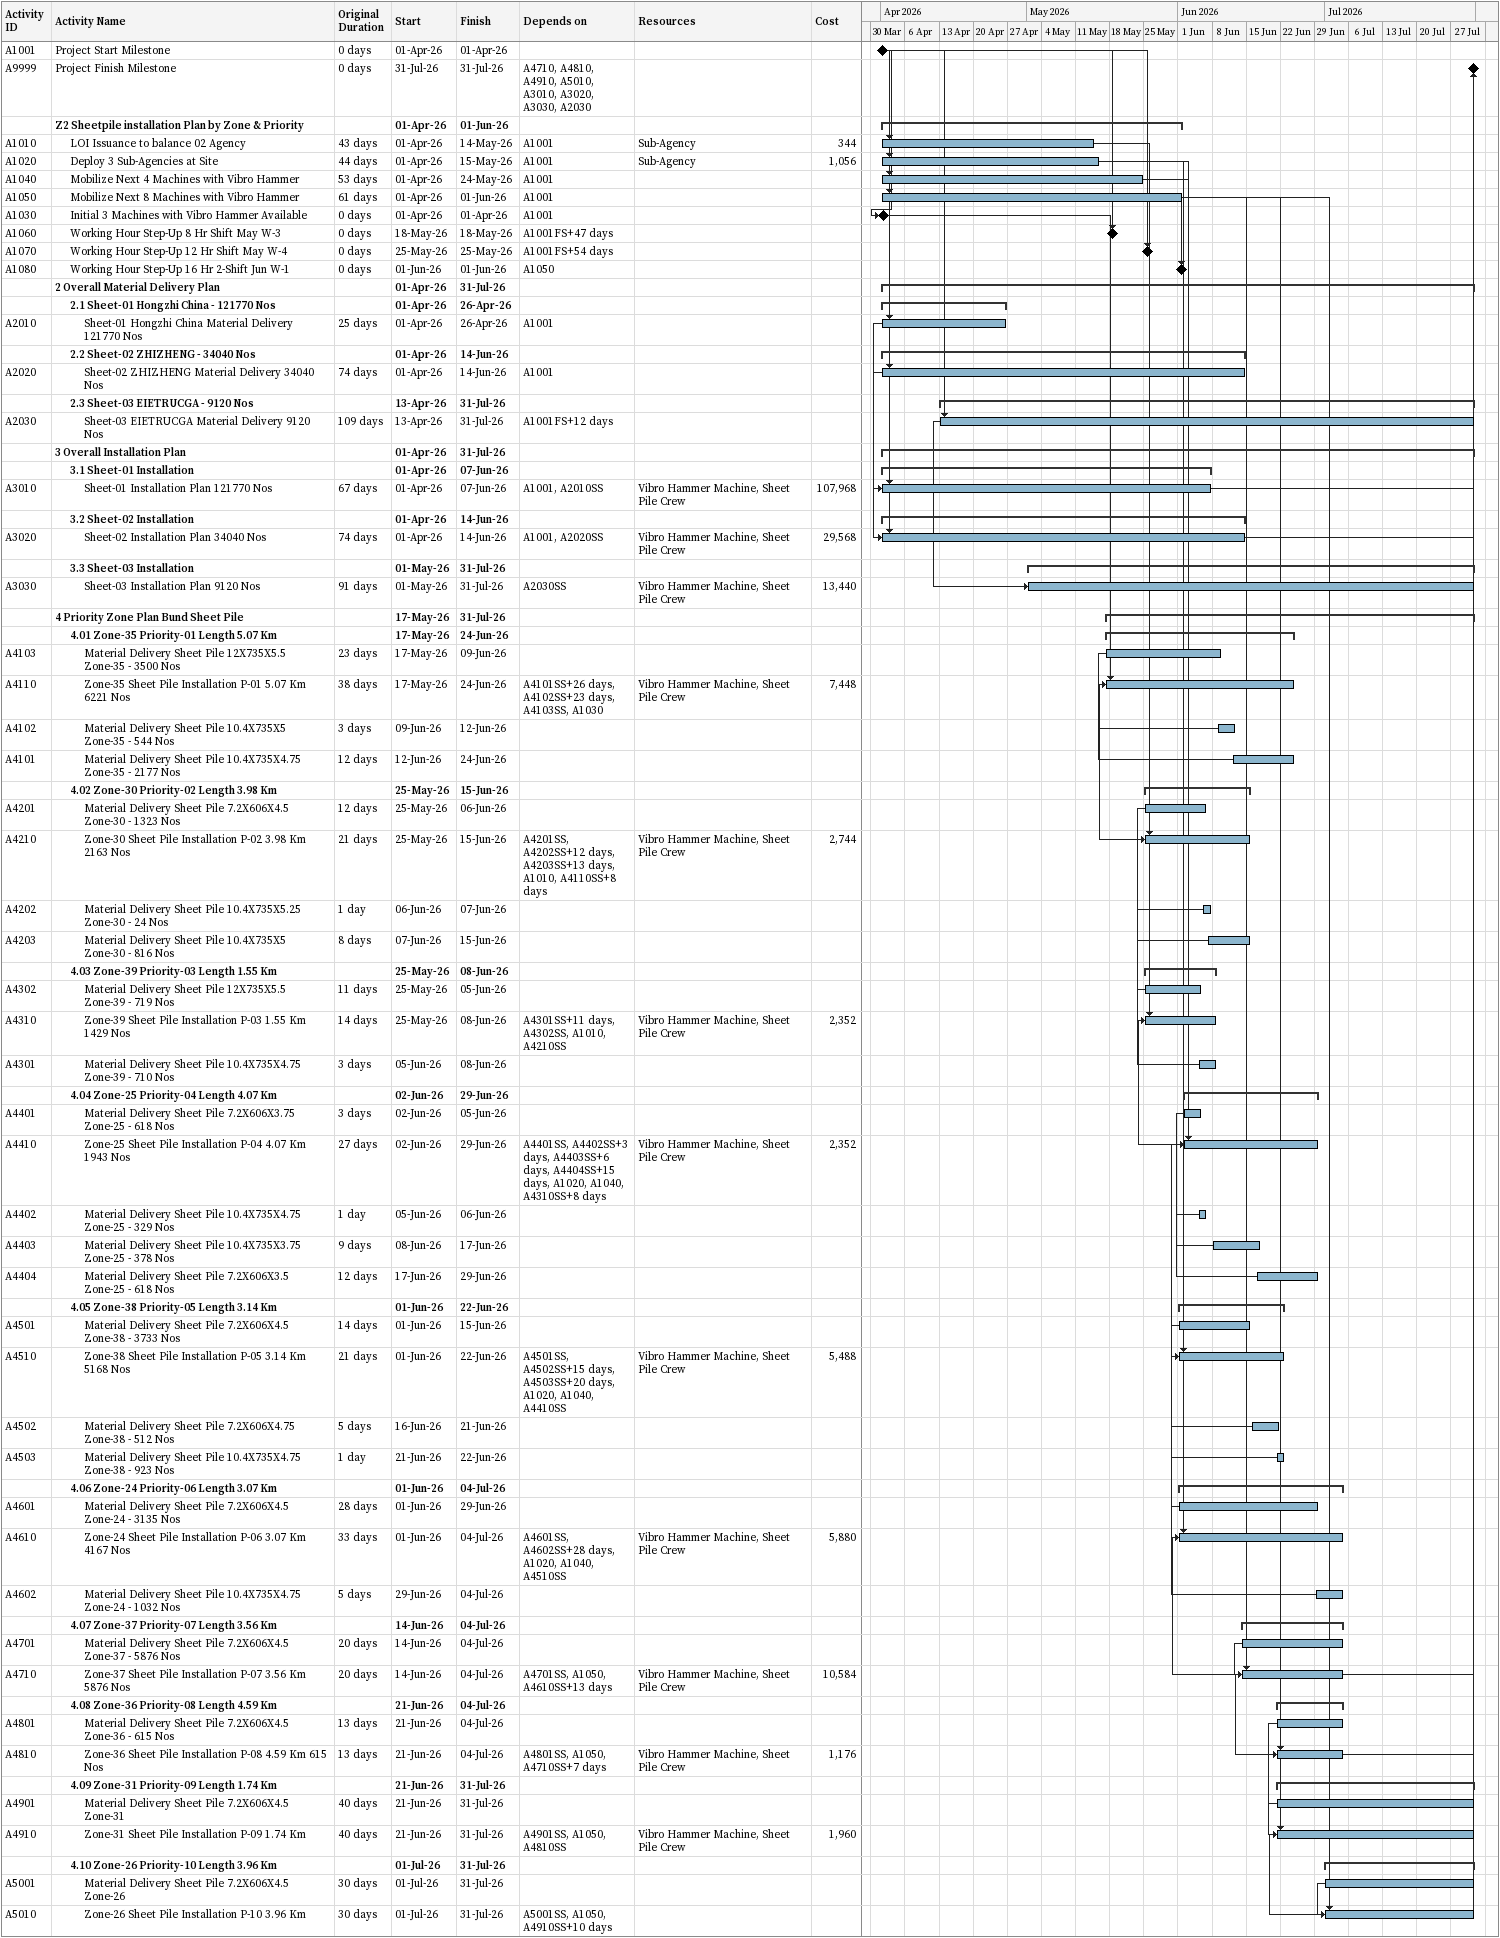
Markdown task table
| ID | Level | Task | Original duration | Start | Finish | Predecessors | Resources | Cost |
|---|---|---|---|---|---|---|---|---|
| A1001 | 1 | Project Start Milestone | 0d | 2026-04-01 | 2026-04-01 |  |  |  |
| A9999 | 1 | Project Finish Milestone | 0d | 2026-07-31 | 2026-07-31 | A4710, A4810, A4910, A5010, A3010, A3020, A3030, A2030 |  |  |
|  | 1 | **Z2 Sheetpile installation Plan by Zone & Priority** |  | 2026-04-01 | 2026-06-01 |  |  |  |
| A1010 | 2 | LOI Issuance to balance 02 Agency | 43d | 2026-04-01 | 2026-05-14 | A1001 | Sub-Agency | 344 |
| A1020 | 2 | Deploy 3 Sub-Agencies at Site | 44d | 2026-04-01 | 2026-05-15 | A1001 | Sub-Agency | 1056 |
| A1040 | 2 | Mobilize Next 4 Machines with Vibro Hammer | 53d | 2026-04-01 | 2026-05-24 | A1001 |  |  |
| A1050 | 2 | Mobilize Next 8 Machines with Vibro Hammer | 61d | 2026-04-01 | 2026-06-01 | A1001 |  |  |
| A1030 | 2 | Initial 3 Machines with Vibro Hammer Available | 0d | 2026-04-01 | 2026-04-01 | A1001 |  |  |
| A1060 | 2 | Working Hour Step-Up 8 Hr Shift May W-3 | 0d | 2026-05-18 | 2026-05-18 | A1001FS+47d |  |  |
| A1070 | 2 | Working Hour Step-Up 12 Hr Shift May W-4 | 0d | 2026-05-25 | 2026-05-25 | A1001FS+54d |  |  |
| A1080 | 2 | Working Hour Step-Up 16 Hr 2-Shift Jun W-1 | 0d | 2026-06-01 | 2026-06-01 | A1050 |  |  |
|  | 1 | **2 Overall Material Delivery Plan** |  | 2026-04-01 | 2026-07-31 |  |  |  |
|  | 2 | **2.1 Sheet-01 Hongzhi China - 121770 Nos** |  | 2026-04-01 | 2026-04-26 |  |  |  |
| A2010 | 3 | Sheet-01 Hongzhi China Material Delivery 121770 Nos | 25d | 2026-04-01 | 2026-04-26 | A1001 |  |  |
|  | 2 | **2.2 Sheet-02 ZHIZHENG - 34040 Nos** |  | 2026-04-01 | 2026-06-14 |  |  |  |
| A2020 | 3 | Sheet-02 ZHIZHENG Material Delivery 34040 Nos | 74d | 2026-04-01 | 2026-06-14 | A1001 |  |  |
|  | 2 | **2.3 Sheet-03 EIETRUCGA - 9120 Nos** |  | 2026-04-13 | 2026-07-31 |  |  |  |
| A2030 | 3 | Sheet-03 EIETRUCGA Material Delivery 9120 Nos | 109d | 2026-04-13 | 2026-07-31 | A1001FS+12d |  |  |
|  | 1 | **3 Overall Installation Plan** |  | 2026-04-01 | 2026-07-31 |  |  |  |
|  | 2 | **3.1 Sheet-01 Installation** |  | 2026-04-01 | 2026-06-07 |  |  |  |
| A3010 | 3 | Sheet-01 Installation Plan 121770 Nos | 67d | 2026-04-01 | 2026-06-07 | A1001, A2010SS | Vibro Hammer Machine, Sheet Pile Crew | 107968 |
|  | 2 | **3.2 Sheet-02 Installation** |  | 2026-04-01 | 2026-06-14 |  |  |  |
| A3020 | 3 | Sheet-02 Installation Plan 34040 Nos | 74d | 2026-04-01 | 2026-06-14 | A1001, A2020SS | Vibro Hammer Machine, Sheet Pile Crew | 29568 |
|  | 2 | **3.3 Sheet-03 Installation** |  | 2026-05-01 | 2026-07-31 |  |  |  |
| A3030 | 3 | Sheet-03 Installation Plan 9120 Nos | 91d | 2026-05-01 | 2026-07-31 | A2030SS | Vibro Hammer Machine, Sheet Pile Crew | 13440 |
|  | 1 | **4 Priority Zone Plan Bund Sheet Pile** |  | 2026-05-17 | 2026-07-31 |  |  |  |
|  | 2 | **4.01 Zone-35 Priority-01 Length 5.07 Km** |  | 2026-05-17 | 2026-06-24 |  |  |  |
| A4103 | 3 | Material Delivery Sheet Pile 12X735X5.5 Zone-35 - 3500 Nos | 23d | 2026-05-17 | 2026-06-09 |  |  |  |
| A4110 | 3 | Zone-35 Sheet Pile Installation P-01 5.07 Km 6221 Nos | 38d | 2026-05-17 | 2026-06-24 | A4101SS+26d, A4102SS+23d, A4103SS, A1030 | Vibro Hammer Machine, Sheet Pile Crew | 7448 |
| A4102 | 3 | Material Delivery Sheet Pile 10.4X735X5 Zone-35 - 544 Nos | 3d | 2026-06-09 | 2026-06-12 |  |  |  |
| A4101 | 3 | Material Delivery Sheet Pile 10.4X735X4.75 Zone-35 - 2177 Nos | 12d | 2026-06-12 | 2026-06-24 |  |  |  |
|  | 2 | **4.02 Zone-30 Priority-02 Length 3.98 Km** |  | 2026-05-25 | 2026-06-15 |  |  |  |
| A4201 | 3 | Material Delivery Sheet Pile 7.2X606X4.5 Zone-30 - 1323 Nos | 12d | 2026-05-25 | 2026-06-06 |  |  |  |
| A4210 | 3 | Zone-30 Sheet Pile Installation P-02 3.98 Km 2163 Nos | 21d | 2026-05-25 | 2026-06-15 | A4201SS, A4202SS+12d, A4203SS+13d, A1010, A4110SS+8d | Vibro Hammer Machine, Sheet Pile Crew | 2744 |
| A4202 | 3 | Material Delivery Sheet Pile 10.4X735X5.25 Zone-30 - 24 Nos | 1d | 2026-06-06 | 2026-06-07 |  |  |  |
| A4203 | 3 | Material Delivery Sheet Pile 10.4X735X5 Zone-30 - 816 Nos | 8d | 2026-06-07 | 2026-06-15 |  |  |  |
|  | 2 | **4.03 Zone-39 Priority-03 Length 1.55 Km** |  | 2026-05-25 | 2026-06-08 |  |  |  |
| A4302 | 3 | Material Delivery Sheet Pile 12X735X5.5 Zone-39 - 719 Nos | 11d | 2026-05-25 | 2026-06-05 |  |  |  |
| A4310 | 3 | Zone-39 Sheet Pile Installation P-03 1.55 Km 1429 Nos | 14d | 2026-05-25 | 2026-06-08 | A4301SS+11d, A4302SS, A1010, A4210SS | Vibro Hammer Machine, Sheet Pile Crew | 2352 |
| A4301 | 3 | Material Delivery Sheet Pile 10.4X735X4.75 Zone-39 - 710 Nos | 3d | 2026-06-05 | 2026-06-08 |  |  |  |
|  | 2 | **4.04 Zone-25 Priority-04 Length 4.07 Km** |  | 2026-06-02 | 2026-06-29 |  |  |  |
| A4401 | 3 | Material Delivery Sheet Pile 7.2X606X3.75 Zone-25 - 618 Nos | 3d | 2026-06-02 | 2026-06-05 |  |  |  |
| A4410 | 3 | Zone-25 Sheet Pile Installation P-04 4.07 Km 1943 Nos | 27d | 2026-06-02 | 2026-06-29 | A4401SS, A4402SS+3d, A4403SS+6d, A4404SS+15d, A1020, A1040, A4310SS+8d | Vibro Hammer Machine, Sheet Pile Crew | 2352 |
| A4402 | 3 | Material Delivery Sheet Pile 10.4X735X4.75 Zone-25 - 329 Nos | 1d | 2026-06-05 | 2026-06-06 |  |  |  |
| A4403 | 3 | Material Delivery Sheet Pile 10.4X735X3.75 Zone-25 - 378 Nos | 9d | 2026-06-08 | 2026-06-17 |  |  |  |
| A4404 | 3 | Material Delivery Sheet Pile 7.2X606X3.5 Zone-25 - 618 Nos | 12d | 2026-06-17 | 2026-06-29 |  |  |  |
|  | 2 | **4.05 Zone-38 Priority-05 Length 3.14 Km** |  | 2026-06-01 | 2026-06-22 |  |  |  |
| A4501 | 3 | Material Delivery Sheet Pile 7.2X606X4.5 Zone-38 - 3733 Nos | 14d | 2026-06-01 | 2026-06-15 |  |  |  |
| A4510 | 3 | Zone-38 Sheet Pile Installation P-05 3.14 Km 5168 Nos | 21d | 2026-06-01 | 2026-06-22 | A4501SS, A4502SS+15d, A4503SS+20d, A1020, A1040, A4410SS | Vibro Hammer Machine, Sheet Pile Crew | 5488 |
| A4502 | 3 | Material Delivery Sheet Pile 7.2X606X4.75 Zone-38 - 512 Nos | 5d | 2026-06-16 | 2026-06-21 |  |  |  |
| A4503 | 3 | Material Delivery Sheet Pile 10.4X735X4.75 Zone-38 - 923 Nos | 1d | 2026-06-21 | 2026-06-22 |  |  |  |
|  | 2 | **4.06 Zone-24 Priority-06 Length 3.07 Km** |  | 2026-06-01 | 2026-07-04 |  |  |  |
| A4601 | 3 | Material Delivery Sheet Pile 7.2X606X4.5 Zone-24 - 3135 Nos | 28d | 2026-06-01 | 2026-06-29 |  |  |  |
| A4610 | 3 | Zone-24 Sheet Pile Installation P-06 3.07 Km 4167 Nos | 33d | 2026-06-01 | 2026-07-04 | A4601SS, A4602SS+28d, A1020, A1040, A4510SS | Vibro Hammer Machine, Sheet Pile Crew | 5880 |
| A4602 | 3 | Material Delivery Sheet Pile 10.4X735X4.75 Zone-24 - 1032 Nos | 5d | 2026-06-29 | 2026-07-04 |  |  |  |
|  | 2 | **4.07 Zone-37 Priority-07 Length 3.56 Km** |  | 2026-06-14 | 2026-07-04 |  |  |  |
| A4701 | 3 | Material Delivery Sheet Pile 7.2X606X4.5 Zone-37 - 5876 Nos | 20d | 2026-06-14 | 2026-07-04 |  |  |  |
| A4710 | 3 | Zone-37 Sheet Pile Installation P-07 3.56 Km 5876 Nos | 20d | 2026-06-14 | 2026-07-04 | A4701SS, A1050, A4610SS+13d | Vibro Hammer Machine, Sheet Pile Crew | 10584 |
|  | 2 | **4.08 Zone-36 Priority-08 Length 4.59 Km** |  | 2026-06-21 | 2026-07-04 |  |  |  |
| A4801 | 3 | Material Delivery Sheet Pile 7.2X606X4.5 Zone-36 - 615 Nos | 13d | 2026-06-21 | 2026-07-04 |  |  |  |
| A4810 | 3 | Zone-36 Sheet Pile Installation P-08 4.59 Km 615 Nos | 13d | 2026-06-21 | 2026-07-04 | A4801SS, A1050, A4710SS+7d | Vibro Hammer Machine, Sheet Pile Crew | 1176 |
|  | 2 | **4.09 Zone-31 Priority-09 Length 1.74 Km** |  | 2026-06-21 | 2026-07-31 |  |  |  |
| A4901 | 3 | Material Delivery Sheet Pile 7.2X606X4.5 Zone-31 | 40d | 2026-06-21 | 2026-07-31 |  |  |  |
| A4910 | 3 | Zone-31 Sheet Pile Installation P-09 1.74 Km | 40d | 2026-06-21 | 2026-07-31 | A4901SS, A1050, A4810SS | Vibro Hammer Machine, Sheet Pile Crew | 1960 |
|  | 2 | **4.10 Zone-26 Priority-10 Length 3.96 Km** |  | 2026-07-01 | 2026-07-31 |  |  |  |
| A5001 | 3 | Material Delivery Sheet Pile 7.2X606X4.5 Zone-26 | 30d | 2026-07-01 | 2026-07-31 |  |  |  |
| A5010 | 3 | Zone-26 Sheet Pile Installation P-10 3.96 Km | 30d | 2026-07-01 | 2026-07-31 | A5001SS, A1050, A4910SS+10d |  |  |
